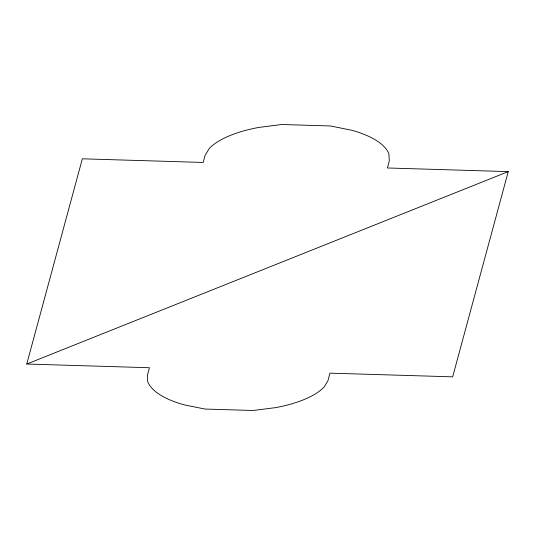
<?xml version="1.0" encoding="UTF-8"?>
<svg xmlns="http://www.w3.org/2000/svg" width="535" height="535" viewBox="0 0 535 535"><rect width="100%" height="100%" fill="white"/><g stroke="black" fill="none" stroke-linecap="round" stroke-linejoin="round"><path stroke-width="0.8" d="M26.75 364.041L82.337 158.815L203.173 162.446L205.092 155.351L209.372 148.349A93.458 36.668 -0.8 0 1 258.686 127.437L281.691 124.508L330.55 125.972L351.609 130.232A93.458 36.668 -0.8 0 1 388.885 153.739L389.333 160.881L387.414 167.977L508.25 171.608L452.663 376.834L329.975 373.149L327.881 380.88L324.09 387.086A91.806 36.019 -0.8 0 1 275.645 407.63L253.162 410.492L204.952 409.048L184.361 404.888A91.806 36.019 -0.8 0 1 147.74 381.789L147.346 375.463L149.439 367.726L26.75 364.041L508.25 171.608"/></g></svg>
